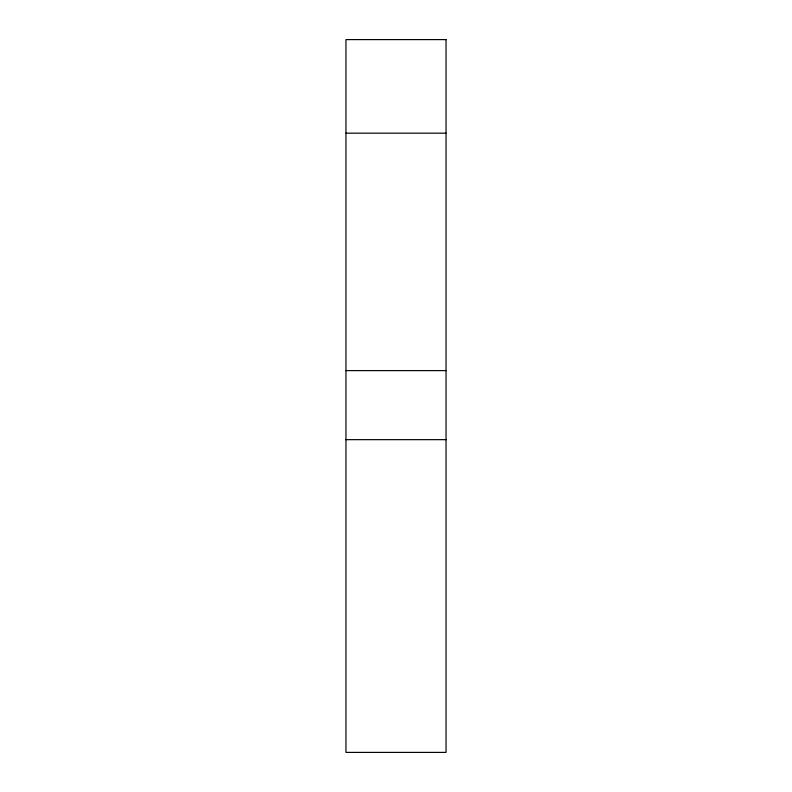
<?xml version="1.0" encoding="UTF-8"?>
<svg xmlns="http://www.w3.org/2000/svg" width="792" height="792" viewBox="0 0 792 792"><rect width="100%" height="100%" fill="white"/><g stroke="black" fill="none" stroke-linecap="round" stroke-linejoin="round"><path stroke-width="1.19" d="M345.965 133.175L446.035 133.175M345.965 370.616L446.035 370.616M345.965 439.659L446.035 439.659M446.035 39.6L345.965 39.6L345.965 752.4L446.035 752.4L446.035 39.6"/></g></svg>
